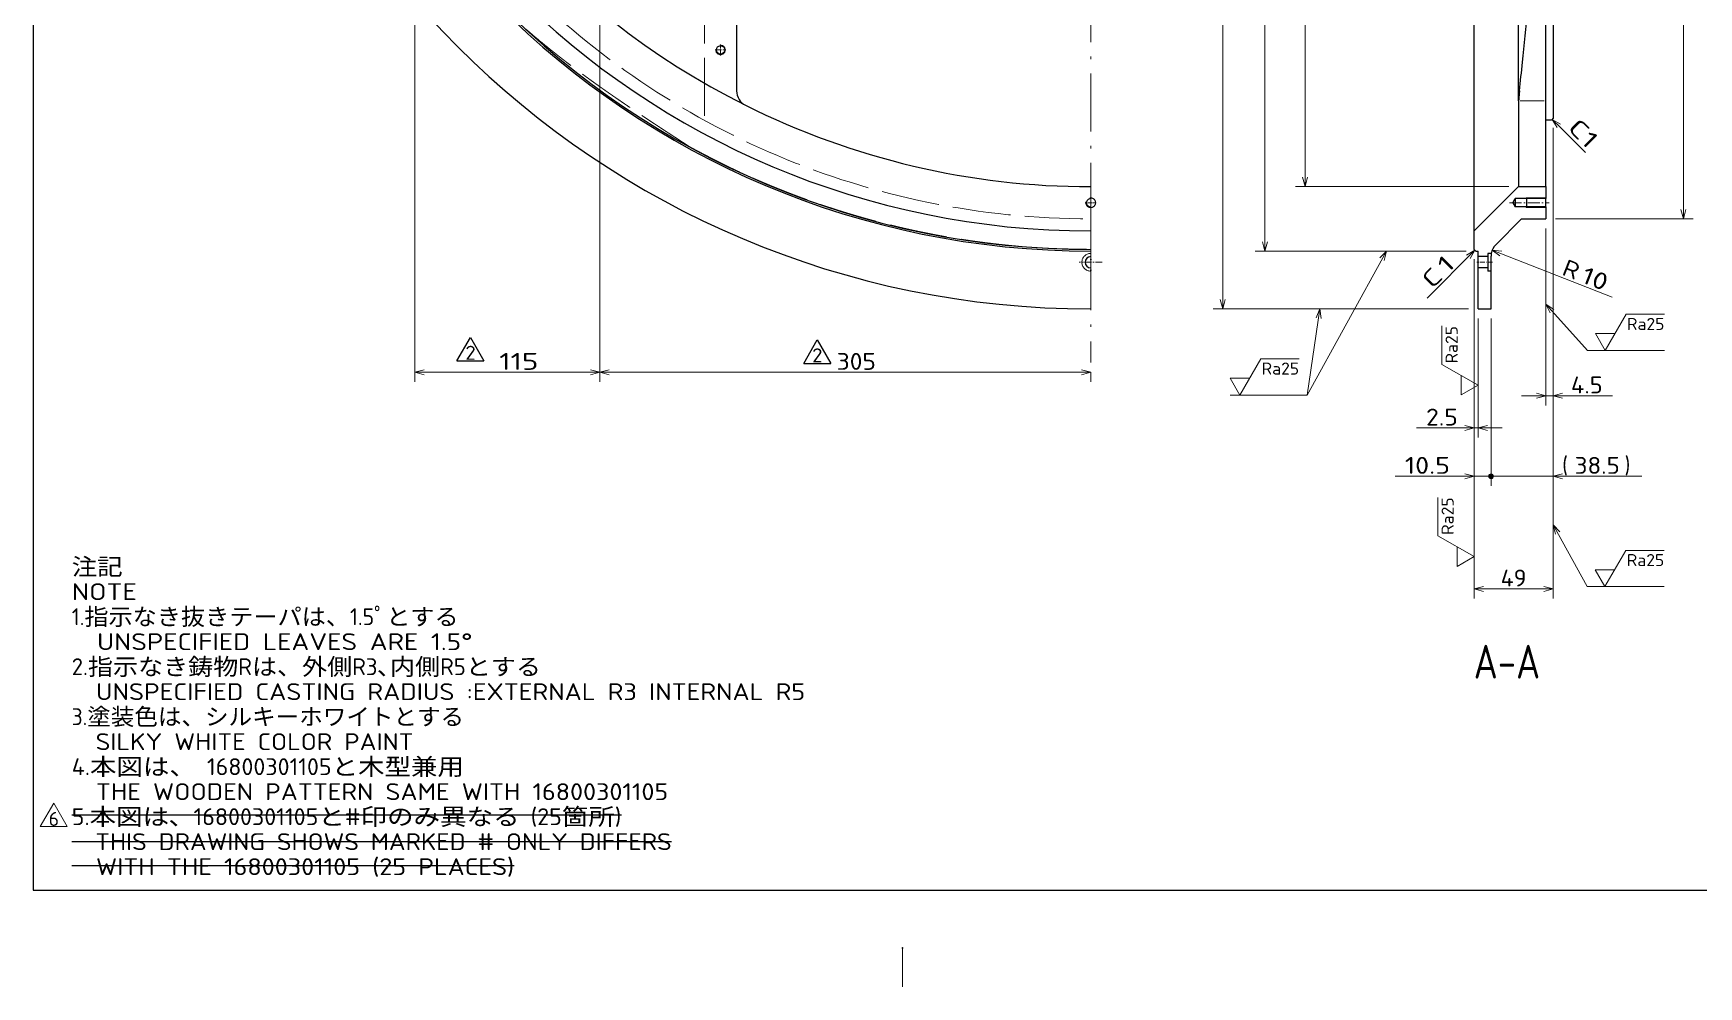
# Model space of a CAD drawing. Extents: x 0 to 894, y -8 to 586.
# Drawn here: x 30 to 374.9, y 0 to 197.5 of the extents above; entities that cross this region are included whole.
import ezdxf
from ezdxf.enums import TextEntityAlignment as Align

# ---------------------------------------------------------------- set-up
doc = ezdxf.new("R2010")
doc.units = 0
for name, pattern in [('DASHDOT', [18.5, 12, -3, 0.5, -3]), ('DASHED', [15, 12, -3]), ('DASHSPACE', [30, 12, -18])]:
    doc.linetypes.add(name, pattern=pattern)
doc.layers.get('0').update_dxf_attribs({"lineweight": 13})
doc.styles.get("Standard").update_dxf_attribs({"font": 'isocp.shx'})
doc.dimstyles.get("Standard").update_dxf_attribs({"dimtxt": 2.5, "dimasz": 2.5, "dimexe": 1.25, "dimexo": 0.625, "dimtad": 1, "dimcen": 2.5, "dimadec": 0, "dimazin": 0, "dimtfac": 1, "dimtmove": 0, "dimatfit": 0, "dimfxl": 1, "dimarcsym": 0})

# ---------------------------------------------------------------- blocks, each defined once
blk = doc.blocks.new('*D55')
at = {"color": 7, "lineweight": 13}
for p, q in [((335.549405, 485.767563), (291.355232, 485.767563)), ((293.355232, 165.767563), (293.355232, 485.767563)), ((335.549405, 165.767563), (291.355232, 165.767563))]:
    blk.add_line(p, q, dxfattribs=at)
for points in [[(293.872869, 483.835709), (293.355232, 485.767563), (292.837593, 483.835709)], [(292.837593, 167.699417), (293.355232, 165.767563), (293.872869, 167.699417)]]:
    blk.add_lwpolyline(points, dxfattribs=at)
at = {"color": 7, "lineweight": 13, "width": 0.854609}
blk.add_text('960', height=3.5, rotation=90, dxfattribs=at).set_placement((292.855232, 323.491503), (292.855232, 331.610289), align=Align.FIT)
at = {"color": 7, "lineweight": 13}
blk.add_text('%%c', height=3.5, rotation=90.000003, dxfattribs=at).set_placement((292.855232, 319.924836))
blk = doc.blocks.new('*D56')
at = {"color": 7, "lineweight": 13}
for p, q in [((326.716072, 499.100896), (283.049405, 499.100896)), ((285.049405, 152.43423), (285.049405, 499.100896)), ((326.716072, 152.43423), (283.049405, 152.43423))]:
    blk.add_line(p, q, dxfattribs=at)
for points in [[(285.567044, 497.169052), (285.049405, 499.100896), (284.531766, 497.169052)], [(284.531766, 154.366074), (285.049405, 152.43423), (285.567044, 154.366074)]]:
    blk.add_lwpolyline(points, dxfattribs=at)
for s, height, width, p, p2 in [('-0.1', 1.75, 0.836938, (280.699404, 331.706135), (280.699404, 336.379038)), ('-0.5', 1.75, 0.768149, (284.549405, 331.706135), (284.549405, 336.379038)), ('1040', 3.5, 0.848056, (283.499407, 318.722754), (283.499407, 329.606134))]:
    blk.add_text(s, height=height, rotation=90, dxfattribs=dict(at, width=width)).set_placement(p, p2, align=Align.FIT)
blk.add_text('%%c', height=3.5, rotation=90.000003, dxfattribs=at).set_placement((283.499407, 315.156087))
blk = doc.blocks.new('*D57')
at = {"color": 7, "lineweight": 13}
for p, q in [((327.216072, 511.100896), (274.306002, 511.100896)), ((276.306002, 140.43423), (276.306002, 511.100896)), ((327.216072, 140.43423), (274.306002, 140.43423))]:
    blk.add_line(p, q, dxfattribs=at)
for points in [[(276.823641, 509.169052), (276.306002, 511.100896), (275.788363, 509.169052)], [(275.788363, 142.366074), (276.306002, 140.43423), (276.823641, 142.366074)]]:
    blk.add_lwpolyline(points, dxfattribs=at)
at = {"color": 7, "lineweight": 13, "width": 0.848056}
blk.add_text('1112', height=3.5, rotation=90, dxfattribs=at).set_placement((275.806002, 321.844618), (275.806002, 332.727999), align=Align.FIT)
at = {"color": 7, "lineweight": 13}
blk.add_text('%%c', height=3.5, rotation=90.000003, dxfattribs=at).set_placement((275.806002, 318.277952))
blk = doc.blocks.new('*D59')
at = {"color": 7, "lineweight": 13}
blk.add_line((332.11146, 152.600306), (356.955508, 142.889796), dxfattribs=at)
blk.add_lwpolyline([(334.099196, 152.379155), (332.11146, 152.600306), (333.722315, 151.414922)], dxfattribs=at)
for s, rotation, width, p, p2 in [('R', 338.65165, 1.078997, (346.341689, 147.575139), (349.356571, 146.396754)), ('10', 338.651517, 0.868247, (350.287954, 146.0327), (355.27476, 144.083562))]:
    blk.add_text(s, height=3.5, rotation=rotation, dxfattribs=dict(at, width=width)).set_placement(p, p2, align=Align.FIT)
blk = doc.blocks.new('*D61')
at = {"color": 7, "lineweight": 13}
for p, q in [((344.716072, 177.936234), (344.716072, 120.43423)), ((343.216072, 157.100896), (343.216072, 120.43423)), ((338.216072, 122.43423), (357.006678, 122.43423))]:
    blk.add_line(p, q, dxfattribs=at)
for points in [[(341.28422, 121.91659), (343.216072, 122.43423), (341.28422, 122.951869)], [(346.647924, 122.951869), (344.716072, 122.43423), (346.647924, 121.91659)]]:
    blk.add_lwpolyline(points, dxfattribs=at)
at = {"color": 7, "lineweight": 13, "width": 0.840155}
blk.add_text('4.5', height=3.5, dxfattribs=at).set_placement((348.425466, 122.93423), (355.006678, 122.93423), align=Align.FIT)
blk = doc.blocks.new('*D63')
at = {"color": 7, "lineweight": 13}
for p, q in [((328.382739, 150.767563), (328.382739, 113.767563)), ((329.216072, 138.43423), (329.216072, 113.767563)), ((316.425466, 115.767563), (334.216072, 115.767563))]:
    blk.add_line(p, q, dxfattribs=at)
for points in [[(326.450887, 115.249924), (328.382739, 115.767563), (326.450887, 116.285202)], [(331.147924, 116.285202), (329.216072, 115.767563), (331.147924, 115.249924)]]:
    blk.add_lwpolyline(points, dxfattribs=at)
at = {"color": 7, "lineweight": 13, "width": 0.840155}
blk.add_text('2.5', height=3.5, dxfattribs=at).set_placement((318.425465, 116.267563), (325.006679, 116.267563), align=Align.FIT)
blk = doc.blocks.new('*D64')
at = {"color": 7, "lineweight": 13}
for p, q in [((344.716072, 177.936234), (344.716072, 80.43423)), ((328.382739, 150.767563), (328.382739, 80.43423)), ((328.382739, 82.43423), (344.716072, 82.43423))]:
    blk.add_line(p, q, dxfattribs=at)
for points in [[(330.31459, 82.951869), (328.382739, 82.43423), (330.31459, 81.91659)], [(342.78422, 81.91659), (344.716072, 82.43423), (342.78422, 82.951869)]]:
    blk.add_lwpolyline(points, dxfattribs=at)
at = {"color": 7, "lineweight": 13, "width": 0.892365}
blk.add_text('49', height=3.5, dxfattribs=at).set_placement((333.87231, 82.93423), (339.226501, 82.93423), align=Align.FIT)
blk = doc.blocks.new('*D72')
at = {"color": 7, "lineweight": 13}
for p, q in [((345.216072, 492.43423), (373.716072, 492.43423)), ((371.716072, 159.100896), (371.716072, 492.43423)), ((345.216072, 159.100896), (373.716072, 159.100896))]:
    blk.add_line(p, q, dxfattribs=at)
for points in [[(372.233711, 490.502375), (371.716072, 492.43423), (371.198433, 490.502375)], [(371.198433, 161.03275), (371.716072, 159.100896), (372.233711, 161.03275)]]:
    blk.add_lwpolyline(points, dxfattribs=at)
for s, width, p, p2 in [('(加工基準)(MACHINING REFERENCE)', 1.072147, (371.216072, 285.542587), (371.216072, 373.101252)), ('1000', 0.848056, (371.216072, 273.659205), (371.216072, 284.542587))]:
    blk.add_text(s, height=3.5, rotation=90, dxfattribs=dict(at, width=width)).set_placement(p, p2, align=Align.FIT)
blk = doc.blocks.new('*D75')
at = {"color": 7, "lineweight": 13}
for p, q in [((328.382739, 150.767563), (328.382739, 103.767563)), ((331.882739, 138.43423), (331.882739, 103.767563)), ((312.03693, 105.767563), (331.382739, 105.767563))]:
    blk.add_line(p, q, dxfattribs=at)
blk.add_lwpolyline([(326.450887, 105.249924), (328.382739, 105.767563), (326.450887, 106.285202)], dxfattribs=at)
at = {"color": 7, "lineweight": 13, "const_width": 0.5}
for points in [[(332.132739, 105.767563, 1), (331.632739, 105.767563)], [(331.632739, 105.767563, 1), (332.132739, 105.767563)]]:
    blk.add_lwpolyline(points, format="xyb", dxfattribs=at)
at = {"color": 7, "lineweight": 13}
blk.add_circle((331.882739, 105.767563), 0.5, dxfattribs=at)
at = {"color": 7, "lineweight": 13, "width": 0.836938}
blk.add_text('10.5', height=3.5, dxfattribs=at).set_placement((314.03693, 106.267563), (323.382739, 106.267563), align=Align.FIT)
blk = doc.blocks.new('*D76')
at = {"color": 7, "lineweight": 13}
for p, q in [((344.716072, 177.936234), (344.716072, 103.767563)), ((331.882739, 138.43423), (331.882739, 103.767563)), ((332.382739, 105.767563), (363.123555, 105.767563))]:
    blk.add_line(p, q, dxfattribs=at)
at = {"color": 7, "lineweight": 13, "const_width": 0.5}
for points in [[(332.132739, 105.767563, 1), (331.632739, 105.767563)], [(331.632739, 105.767563, 1), (332.132739, 105.767563)]]:
    blk.add_lwpolyline(points, format="xyb", dxfattribs=at)
at = {"color": 7, "lineweight": 13}
blk.add_lwpolyline([(346.647924, 106.285202), (344.716072, 105.767563), (346.647924, 105.249924)], dxfattribs=at)
blk.add_circle((331.882739, 105.767563), 0.5, dxfattribs=at)
for s, p in [('(', (346.621679, 106.267563)), (')', (359.545522, 106.267563))]:
    blk.add_text(s, height=3.5, dxfattribs=at).set_placement(p)
at = {"color": 7, "lineweight": 13, "width": 0.836938}
blk.add_text('38.5', height=3.5, dxfattribs=at).set_placement((349.199712, 106.267563), (358.545522, 106.267563), align=Align.FIT)
blk = doc.blocks.new('*D82')
at = {"color": 250, "lineweight": 13}
for p, q in [((147.3145, 285.43423), (147.3145, 125.310959)), ((147.3145, 127.310959), (248.981167, 127.310959)), ((248.981167, 127.33228), (248.981167, 125.310959))]:
    blk.add_line(p, q, dxfattribs=at)
for points in [[(149.246354, 127.828598), (147.3145, 127.310959), (149.246354, 126.79332)], [(247.049315, 126.79332), (248.981167, 127.310959), (247.049315, 127.828598)]]:
    blk.add_lwpolyline(points, dxfattribs=at)
at = {"color": 250, "lineweight": 13, "width": 0.854609}
blk.add_text('305', height=3.5, dxfattribs=at).set_placement((196.374666, 127.810959), (204.49345, 127.810959), align=Align.FIT)
blk = doc.blocks.new('*D83')
at = {"color": 250, "lineweight": 13}
for p, q in [((147.3145, 285.43423), (147.3145, 125.310959)), ((108.981167, 273.767563), (108.981167, 125.310959)), ((108.981167, 127.310959), (147.3145, 127.310959))]:
    blk.add_line(p, q, dxfattribs=at)
for points in [[(110.913021, 127.828598), (108.981167, 127.310959), (110.913021, 126.79332)], [(145.382646, 126.79332), (147.3145, 127.310959), (145.382646, 127.828598)]]:
    blk.add_lwpolyline(points, dxfattribs=at)
at = {"color": 250, "lineweight": 13, "width": 0.85461}
blk.add_text('115', height=3.5, dxfattribs=at).set_placement((126.486782, 127.810959), (134.605577, 127.810959), align=Align.FIT)

msp = doc.modelspace()

# ---------------------------------------------------------------- linework, layer by layer
at = {"color": 7, "lineweight": 25}
for p, q in [((30, 574), (30, 20)), ((328.3827, 177.3098), (328.3827, 494.9342)), ((337.5494, 185.3544), (337.5494, 241.2965)), ((344.7161, 207.4342), (344.7161, 179.9362)), ((175.6478, 202.4342), (175.6478, 191.5318)), ((343.2161, 185.6089), (343.2161, 202.4342)), ((175.6478, 191.5318), (175.6478, 185.6089)), ((337.5494, 183.5627), (337.5494, 185.3544)), ((337.5494, 183.5627), (337.5494, 182.6268)), ((343.2161, 182.6268), (343.2161, 185.6089)), ((337.5494, 182.6268), (337.5494, 165.7676)), ((343.2161, 165.7676), (343.2161, 182.6268)), ((344.3827, 179.5561), (343.2161, 179.5561)), ((344.7161, 179.9362), (344.3827, 179.5561)), ((328.3827, 156.6009), (328.3827, 177.3098)), ((337.5494, 165.7676), (328.3827, 156.6009)), ((337.5494, 165.7676), (343.2161, 165.7676)), ((343.2161, 165.7676), (343.2161, 163.3009)), ((336.3824, 162.4342), (336.8827, 163.3009)), ((336.3824, 162.4342), (336.8827, 161.5676)), ((336.8827, 163.3009), (336.8827, 162.0187)), ((343.2161, 163.3009), (336.8827, 163.3009)), ((339.2161, 163.4342), (339.2161, 163.3009)), ((339.2161, 163.3009), (339.2161, 162.0187)), ((343.2161, 162.0187), (343.2161, 163.3009)), ((338.2161, 159.1009), (332.859, 153.7439)), ((336.8827, 162.0187), (336.8827, 161.5676)), ((343.2161, 161.5676), (336.8827, 161.5676)), ((338.2161, 159.1009), (343.2161, 159.1009)), ((339.2161, 162.0187), (339.2161, 161.5676)), ((339.2161, 161.5676), (339.2161, 161.4342)), ((343.2161, 161.5676), (343.2161, 162.0187)), ((343.2161, 161.5676), (343.2161, 159.1009)), ((328.3827, 152.7676), (328.3827, 156.6009)), ((328.3827, 152.7676), (328.7161, 152.4342)), ((328.7161, 152.4342), (329.2161, 152.4342)), ((329.2161, 151.2676), (329.2161, 152.4342)), ((331.928, 151.9342), (331.2161, 151.9342)), ((331.2161, 151.9342), (331.2161, 151.2676)), ((329.2161, 151.1247), (329.2161, 151.2676)), ((331.2161, 151.2676), (329.2161, 151.2676)), ((329.2161, 148.9342), (329.2161, 151.1247)), ((329.2161, 140.4342), (329.2161, 148.9342)), ((331.2161, 148.9342), (329.2161, 148.9342)), ((331.2161, 151.2676), (331.2161, 151.1247)), ((331.2161, 151.1247), (331.2161, 148.9342)), ((331.2161, 148.9342), (331.2161, 148.2676)), ((331.8827, 148.2676), (331.8827, 151.3917)), ((331.8827, 148.2676), (331.2161, 148.2676)), ((331.8827, 140.4342), (331.8827, 148.2676)), ((329.2161, 140.4342), (331.8827, 140.4342)), ((117.7129, 129.6914), (120.5129, 134.5412)), ((120.5129, 134.5412), (123.3129, 129.6914)), ((189.5327, 129.1514), (192.3327, 134.0012)), ((192.3327, 134.0012), (195.1327, 129.1514)), ((117.7129, 129.6914), (123.3129, 129.6914)), ((189.5327, 129.1514), (195.1327, 129.1514)), ((37.9618, 35.5829), (151.7785, 35.5829)), ((37.9618, 30.08), (162.1946, 30.08)), ((37.9618, 25.1234), (129.5778, 25.1234)), ((30, 20), (821, 20))]:
    msp.add_line(p, q, dxfattribs=at)
at = {"color": 7, "linetype": 'DASHDOT', "lineweight": 13}
msp.add_line((248.9812, 522.2028), (248.9812, 129.3323), dxfattribs=at)
at = {"color": 7, "linetype": 'DASHED', "lineweight": 13}
msp.add_line((168.9812, 207.4342), (168.9812, 179.5561), dxfattribs=at)
at = {"color": 7, "linetype": 'DASHDOT', "lineweight": 13, "ltscale": 0.056333}
for p, q in [((173.4412, 194.1009), (171.1878, 194.1009)), ((172.3145, 195.2276), (172.3145, 192.9742)), ((250.1078, 162.4342), (247.8545, 162.4342)), ((248.9812, 163.5609), (248.9812, 161.3076))]:
    msp.add_line(p, q, dxfattribs=at)
at = {"color": 7, "lineweight": 13}
for p, q in [((342.8827, 183.5478), (337.9202, 183.5478)), ((248.9812, 165.7676), (248.9812, 156.6009)), ((338.9851, 163.3009), (339.2161, 163.4342)), ((343.2161, 163.4342), (339.2161, 163.4342)), ((338.9851, 161.5676), (339.2161, 161.4342)), ((343.2161, 161.4342), (339.2161, 161.4342)), ((248.9812, 152.7676), (248.9812, 156.6009)), ((248.9812, 152.7676), (248.9812, 152.4342)), ((248.9812, 151.2676), (248.9812, 152.4342)), ((328.5494, 152.6009), (318.6295, 142.681)), ((248.9812, 140.4342), (248.9812, 148.9342)), ((355.5154, 131.8197), (359.8456, 139.3197)), ((359.8456, 139.3197), (367.79, 139.3197)), ((321.7161, 128.9527), (321.7161, 136.8972)), ((355.5154, 131.8197), (353.4947, 135.3197)), ((353.4947, 135.3197), (357.5362, 135.3197)), ((279.8577, 122.5729), (284.1878, 130.0729)), ((284.1878, 130.0729), (292.1323, 130.0729)), ((329.2161, 124.6226), (321.7161, 128.9527)), ((279.8577, 122.5729), (277.837, 126.0729)), ((277.837, 126.0729), (281.8784, 126.0729)), ((325.7161, 122.6019), (325.7161, 126.6434)), ((329.2161, 124.6226), (325.7161, 122.6019)), ((320.8827, 93.4471), (320.8827, 101.3916)), ((328.3827, 89.117), (320.8827, 93.4471)), ((324.8827, 87.0963), (324.8827, 91.1378)), ((355.4738, 82.8908), (359.8039, 90.3908)), ((359.8039, 90.3908), (367.7483, 90.3908)), ((328.3827, 89.117), (324.8827, 87.0963)), ((355.4738, 82.8908), (353.4531, 86.3908)), ((353.4531, 86.3908), (357.4945, 86.3908)), ((210, 0), (210, 8))]:
    msp.add_line(p, q, dxfattribs=at)
at = {"color": 7, "linetype": 'DASHDOT', "lineweight": 13, "ltscale": 0.205011}
msp.add_line((335.699, 162.4342), (343.8994, 162.4342), dxfattribs=at)
at = {"color": 7, "linetype": 'DASHDOT', "lineweight": 13, "ltscale": 0.119167}
for p, q in [((248.9812, 152.4842), (248.9812, 147.7176)), ((251.3645, 150.1009), (246.5978, 150.1009))]:
    msp.add_line(p, q, dxfattribs=at)
at = {"color": 7, "linetype": 'DASHDOT', "lineweight": 13, "ltscale": 0.080469}
msp.add_line((332.1664, 150.1009), (328.9477, 150.1009), dxfattribs=at)
at = {"color": 5, "lineweight": 13}
for p, q in [((31.429, 33.2008), (34.229, 38.0505)), ((34.229, 38.0505), (37.029, 33.2008)), ((31.429, 33.2008), (37.029, 33.2008))]:
    msp.add_line(p, q, dxfattribs=at)
at = {"color": 7, "lineweight": 25}
for points in [[(338.3941, 191.5318, 0.000535), (339.5308, 202.4342)], [(337.7673, 185.6089, 0.000251), (338.3941, 191.5318)]]:
    msp.add_lwpolyline(points, format="xyb", dxfattribs=at)
at = {"color": 7, "lineweight": 13}
for points in [[(344.5206, 179.7134), (346.3362, 177.9389), (351.4302, 172.845)], [(346.264, 178.7333), (344.5206, 179.7134), (345.5404, 177.9929)], [(310.2417, 152.4342), (293.7989, 122.5729), (277.837, 122.5729)], [(309.7633, 150.4923), (310.2417, 152.4342), (308.8564, 150.9917)], [(327.5494, 150.8688), (328.5494, 152.6009), (326.8174, 151.6009)], [(343.2161, 141.4119), (351.828, 131.8197), (367.79, 131.8197)], [(344.8918, 140.3203), (343.2161, 141.4119), (344.1215, 139.6286)], [(296.4423, 140.4342), (293.7989, 122.5729), (277.837, 122.5729)], [(296.6715, 138.4474), (296.4423, 140.4342), (295.6474, 138.599)], [(344.7161, 95.6711), (351.7864, 82.8908), (367.7483, 82.8908)], [(346.1042, 94.2313), (344.7161, 95.6711), (345.1983, 93.7301)]]:
    msp.add_lwpolyline(points, dxfattribs=at)
at = {"color": 7, "lineweight": 25}
msp.add_circle((172.3145, 194.1009), 0.8667, dxfattribs=at)
at = {"color": 7, "lineweight": 13}
msp.add_circle((210, 8), 0.1, dxfattribs=at)
at = {"color": 7, "lineweight": 25}
for centre, radius, start, end in [((248.9812, 325.7676), 185.3333, 90, 270), ((248.9812, 325.7676), 173.3333, 90, 270), ((248.9812, 325.7676), 173, 90, 270), ((248.9812, 325.7676), 169.1667, 90, 270), ((248.9812, 325.7676), 160, 197.329856, 243.460895), ((178.9812, 185.6089), 3.3333, 180, 243.460895), ((248.9812, 325.7676), 160, 243.460895, 270), ((335.1426, 151.3934), 3.2597, 170.449799, 174.429977), ((335.2161, 151.3868), 3.3334, 135.000097, 170.548323), ((248.9812, 150.1009), 1.1667, 90, 270), ((335.159, 151.3919), 3.2763, 174.431338, 180.002865)]:
    msp.add_arc(centre, radius, start, end, dxfattribs=at)
at = {"color": 7, "linetype": 'DASHED', "lineweight": 13}
for centre, radius in [((248.9812, 325.7676), 166.6667), ((248.9812, 162.4342), 0.8667), ((248.9812, 150.1009), 1.8333)]:
    msp.add_arc(centre, radius, 90, 270, dxfattribs=at)
at = {"color": 7, "lineweight": 13}
msp.add_arc((172.3145, 194.1009), 1, 169.999993, 100.000014, dxfattribs=at)
at = {"color": 7, "linetype": 'DASHSPACE', "lineweight": 13}
msp.add_arc((248.9812, 162.4342), 1, 169.999993, 100.000014, dxfattribs=at)
at = {"color": 7, "linetype": 'DASHED', "lineweight": 13}
for points, knots in [([(166.0405, 173.9458), (163.195, 175.7961), (160.3512, 177.6453), (157.5395, 179.489), (154.0915, 181.7866), (150.6649, 184.1396), (150.0223, 184.5836), (148.8247, 185.4163), (147.6311, 186.2572), (147.0793, 186.6483), (143.4657, 189.2267), (139.9095, 191.8816), (136.9486, 194.2002), (133.7016, 196.8931), (130.5561, 199.7034), (130.2162, 200.0096), (129.136, 200.9908), (128.0597, 201.995), (127.3205, 202.6977), (125.7527, 204.2163), (124.2146, 205.7654), (123.4085, 206.5943), (122.4185, 207.6325), (121.4465, 208.6771), (121.2466, 208.893), (117.2107, 213.2739), (113.3938, 217.861), (109.9602, 222.3849), (106.5769, 227.2537), (103.4008, 232.2538), (103.2667, 232.4657), (102.9995, 232.8897), (102.7341, 233.3139), (102.602, 233.526), (101.88, 234.6893), (101.1747, 235.85), (100.6106, 236.7943), (99.632, 238.4603), (98.6687, 240.1509), (98.2559, 240.8849), (97.6855, 241.9134), (97.1221, 242.9489), (96.9654, 243.2385), (93.8442, 249.0372), (90.9874, 254.9739), (88.5227, 260.7277), (86.1443, 267.0465), (84.0814, 273.4685), (83.9322, 273.9387), (83.0528, 276.7462), (82.237, 279.5622), (81.6023, 281.9109), (80.832, 284.9761), (80.1296, 288.0736), (79.9722, 288.7853), (78.6706, 294.8234), (77.6407, 300.9195), (76.9448, 306.3264), (76.4177, 312.2502), (76.1454, 318.1866), (76.1245, 318.6804), (76.0594, 320.3632), (76.0146, 322.0539), (75.9932, 323.252), (75.9668, 326.1378), (76.0009, 329.0402), (76.0417, 330.7315), (76.1283, 333.1165), (76.2545, 335.4802), (76.295, 336.174), (76.3611, 337.2162), (76.4349, 338.2559), (76.4606, 338.605), (76.7585, 342.5225), (77.1672, 346.4311), (77.631, 349.9811), (78.2632, 354.008), (79.0133, 358.0131), (79.1064, 358.5006), (79.524, 360.6454), (79.9755, 362.7835), (80.3361, 364.3888), (81.0129, 367.2509), (81.7212, 369.9896), (82.0559, 371.2366), (82.8013, 373.9145), (83.6329, 376.6812), (84.1064, 378.197), (84.705, 380.0332), (85.3309, 381.8657), (85.4295, 382.1525), (85.6273, 382.7233), (85.8275, 383.2933), (85.9283, 383.5782), (88.361, 390.4075), (91.1504, 397.109), (94.1471, 403.4046), (100.3968, 414.988), (107.7148, 425.9247), (111.3924, 430.9227), (115.4439, 435.9412), (119.7216, 440.7582), (119.8859, 440.9425), (120.7899, 441.9531), (121.6987, 442.9489), (122.4401, 443.7482), (123.9532, 445.3539), (125.4839, 446.9264), (126.27, 447.721), (127.2868, 448.7318), (128.3246, 449.7418), (128.5457, 449.9559), (128.9908, 450.3852), (129.4392, 450.8137), (129.6588, 451.0227), (133.9995, 455.1337), (138.5189, 459.0548), (142.9518, 462.596), (147.7261, 466.1077), (152.6382, 469.4197), (152.8485, 469.561), (153.2699, 469.8429), (153.6931, 470.124), (153.9052, 470.2643), (155.0508, 471.0194), (156.2129, 471.7698), (157.1717, 472.3783), (158.851, 473.4259), (160.5331, 474.444), (161.2495, 474.872), (162.2454, 475.4596), (163.2432, 476.0377), (163.5252, 476.2002), (170.2643, 480.0648), (177.2125, 483.5705), (184.048, 486.5605), (191.254, 489.2095), (198.5979, 491.358), (198.8138, 491.4207), (199.2479, 491.5458), (199.6825, 491.6691), (199.8903, 491.7277), (200.847, 491.9951), (201.8117, 492.2555), (202.5598, 492.4518), (203.4597, 492.6811), (204.3591, 492.9021), (204.5168, 492.9406), (204.8322, 493.0171), (205.1478, 493.0927), (205.3057, 493.1302), (208.1706, 493.8075), (211.052, 494.4096), (213.7864, 494.9181), (220.0459, 495.957), (226.3439, 496.7564), (229.8957, 497.1459), (234.619, 497.6028), (239.3488, 498.0066), (240.5214, 498.1039), (242.9162, 498.2982), (245.3123, 498.4856), (246.535, 498.5799), (247.758, 498.6737), (248.9812, 498.7676)], [0, 0, 0, 0, 0, 0, 88.26670514, 88.26670514, 88.26670514, 108.67344358, 108.67344358, 108.67344358, 126.34555967, 126.34555967, 126.34555967, 224.40165895, 224.40165895, 224.40165895, 236.33721638, 236.33721638, 236.33721638, 262.38445767, 262.38445767, 262.38445767, 291.92252697, 291.92252697, 291.92252697, 299.52561885, 299.52561885, 299.52561885, 446.98759393, 446.98759393, 446.98759393, 453.50482387, 453.50482387, 453.50482387, 460.0220538, 460.0220538, 460.0220538, 489.26398458, 489.26398458, 489.26398458, 511.35459691, 511.35459691, 511.35459691, 519.92113583, 519.92113583, 519.92113583, 682.66940736, 682.66940736, 682.66940736, 695.5429481, 695.5429481, 695.5429481, 759.30756139, 759.30756139, 759.30756139, 778.36180811, 778.36180811, 778.36180811, 920.07134914, 920.07134914, 920.07134914, 932.99345885, 932.99345885, 932.99345885, 963.85614188, 963.85614188, 963.85614188, 1007.03055765, 1007.03055765, 1007.03055765, 1025.03998264, 1025.03998264, 1025.03998264, 1034.14974404, 1034.14974404, 1034.14974404, 1127.28455435, 1127.28455435, 1127.28455435, 1140.20129616, 1140.20129616, 1140.20129616, 1184.1558174, 1184.1558174, 1184.1558174, 1221.48901111, 1221.48901111, 1221.48901111, 1264.01361224, 1264.01361224, 1264.01361224, 1271.87143594, 1271.87143594, 1271.87143594, 1279.73686806, 1279.73686806, 1279.73686806, 1460.55024032, 1460.55024032, 1460.55024032, 1621.80273992, 1621.80273992, 1621.80273992, 1628.23183418, 1628.23183418, 1628.23183418, 1657.13835005, 1657.13835005, 1657.13835005, 1687.08825153, 1687.08825153, 1687.08825153, 1695.15267698, 1695.15267698, 1695.15267698, 1703.25965214, 1703.25965214, 1703.25965214, 1850.81560529, 1850.81560529, 1850.81560529, 1857.40647038, 1857.40647038, 1857.40647038, 1863.99733547, 1863.99733547, 1863.99733547, 1892.91023068, 1892.91023068, 1892.91023068, 1914.41763171, 1914.41763171, 1914.41763171, 1922.8979489, 1922.8979489, 1922.8979489, 2116.3832631, 2116.3832631, 2116.3832631, 2122.23944587, 2122.23944587, 2122.23944587, 2128.15354536, 2128.15354536, 2128.15354536, 2148.07196158, 2148.07196158, 2148.07196158, 2152.30326452, 2152.30326452, 2152.30326452, 2156.53456746, 2156.53456746, 2156.53456746, 2229.06451987, 2229.06451987, 2229.06451987, 2322.03323849, 2322.03323849, 2322.03323849, 2352.66563949, 2352.66563949, 2352.66563949, 2384.56824518, 2384.56824518, 2384.56824518, 2384.56824518, 2384.56824518, 2384.56824518]), ([(248.9812, 152.7676), (247.5623, 152.788), (246.1434, 152.8085), (244.7246, 152.8341), (243.1843, 152.8727), (241.6446, 152.9292), (241.5228, 152.9338), (241.2792, 152.9432), (241.0357, 152.9531), (240.9136, 152.9582), (240.2623, 152.986), (239.5978, 153.0182), (239.0327, 153.0484), (237.9842, 153.1098), (236.9445, 153.18), (236.4623, 153.2145), (235.9107, 153.256), (235.3665, 153.2994), (235.2823, 153.3061), (235.1141, 153.3197), (234.9459, 153.3335), (234.8616, 153.3405), (234.5725, 153.3647), (234.2796, 153.3898), (234.0694, 153.4081), (233.6019, 153.4497), (233.1265, 153.4935), (232.8661, 153.518), (232.3473, 153.5679), (231.8376, 153.6187), (231.5863, 153.6442), (231.2765, 153.6761), (230.9699, 153.7083), (230.9076, 153.7149), (230.0048, 153.8107), (229.1025, 153.9119), (228.263, 154.0111), (227.331, 154.1268), (226.3998, 154.2488), (226.3067, 154.261), (225.4682, 154.3719), (224.6411, 154.4865), (223.9428, 154.5872), (222.7949, 154.7583), (221.6605, 154.9372), (221.2021, 155.0111), (220.429, 155.1383), (219.6312, 155.2745), (219.3137, 155.3295), (218.6787, 155.441), (218.0356, 155.557), (217.7429, 155.6105), (216.9023, 155.7661), (216.0807, 155.9235), (215.582, 156.021), (214.582, 156.2201), (213.6058, 156.4219), (213.1119, 156.5258), (212.3885, 156.6808), (211.646, 156.8441), (211.4191, 156.8944), (210.8922, 157.0121), (210.3561, 157.1342), (210.069, 157.2002), (208.8077, 157.4931), (207.5515, 157.7973), (206.6219, 158.0297), (204.7499, 158.5109), (203.017, 158.9816), (202.1538, 159.2222), (200.3824, 159.7275), (198.5713, 160.2706), (197.6131, 160.5647), (196.1415, 161.029), (194.6027, 161.5346), (194.1172, 161.696), (193.4453, 161.9223), (192.7732, 162.1526), (192.6064, 162.21), (191.8785, 162.4616), (191.1715, 162.7104), (190.6667, 162.8905), (189.7611, 163.2174), (188.902, 163.5342), (188.5055, 163.6817), (187.7338, 163.9715), (186.9195, 164.283), (186.5182, 164.4379), (185.8802, 164.6865), (185.2241, 164.9459), (185.0042, 165.0332), (184.1426, 165.3773), (183.2961, 165.7218), (182.7101, 165.9635), (181.7299, 166.3723), (180.8014, 166.7671), (180.4057, 166.9367), (179.5437, 167.3092), (178.6271, 167.713), (178.1214, 167.9382), (177.491, 168.2225), (176.8569, 168.5128), (176.7221, 168.5747), (176.271, 168.7823), (175.8161, 168.994), (175.4636, 169.1594), (174.7672, 169.4892), (174.0756, 169.8224), (173.7344, 169.9883), (173.3149, 170.194), (172.8977, 170.4006), (172.8123, 170.443), (171.3957, 171.1473), (169.988, 171.8693), (168.6704, 172.558), (167.3555, 173.2519), (166.0405, 173.9458)], [0, 0, 0, 0, 0, 0, 36.96381258, 36.96381258, 36.96381258, 40.13860238, 40.13860238, 40.13860238, 43.31339218, 43.31339218, 43.31339218, 57.03353315, 57.03353315, 57.03353315, 69.0232338, 69.0232338, 69.0232338, 71.22119934, 71.22119934, 71.22119934, 73.41916488, 73.41916488, 73.41916488, 78.73857331, 78.73857331, 78.73857331, 85.12507275, 85.12507275, 85.12507275, 91.51097042, 91.51097042, 91.51097042, 93.14240288, 93.14240288, 93.14240288, 115.16112634, 115.16112634, 115.16112634, 117.60749768, 117.60749768, 117.60749768, 137.22421859, 137.22421859, 137.22421859, 150.5061381, 150.5061381, 150.5061381, 159.10391293, 159.10391293, 159.10391293, 167.51417192, 167.51417192, 167.51417192, 181.42392594, 181.42392594, 181.42392594, 195.9197779, 195.9197779, 195.9197779, 202.21823669, 202.21823669, 202.21823669, 210.42243801, 210.42243801, 210.42243801, 235.93690333, 235.93690333, 235.93690333, 263.98073132, 263.98073132, 263.98073132, 293.65565389, 293.65565389, 293.65565389, 307.11510232, 307.11510232, 307.11510232, 312.15824287, 312.15824287, 312.15824287, 327.26294149, 327.26294149, 327.26294149, 340.43099875, 340.43099875, 340.43099875, 352.44817636, 352.44817636, 352.44817636, 358.93174974, 358.93174974, 358.93174974, 376.56702206, 376.56702206, 376.56702206, 390.02533787, 390.02533787, 390.02533787, 405.06271903, 405.06271903, 405.06271903, 408.18579423, 408.18579423, 408.18579423, 417.98234659, 417.98234659, 417.98234659, 427.63304315, 427.63304315, 427.63304315, 430.11639206, 430.11639206, 430.11639206, 468.84500843, 468.84500843, 468.84500843, 468.84500843, 468.84500843, 468.84500843])]:
    msp.add_open_spline(points, degree=5, knots=knots, dxfattribs=at)
at = {"color": 7, "lineweight": 25}
msp.add_open_spline([(337.7673, 185.6089), (337.7078, 185.049), (337.6544, 184.4861), (337.6088, 183.934), (337.5678, 183.3171), (337.5523, 182.8466), (337.5504, 182.7669), (337.5494, 182.6935), (337.5494, 182.6268)], degree=5, knots=[0, 0, 0, 0, 0, 0, 14.56190694, 14.56190694, 14.56190694, 17.76550981, 17.76550981, 17.76550981, 17.76550981, 17.76550981, 17.76550981], dxfattribs=at)

# ---------------------------------------------------------------- texts
at = {"color": 7, "lineweight": 13}
for s, height, rotation, width, p, p2 in [('C1', 3.5, 315, 1.163231, (347.5583, 177.7468), (351.9452, 173.36)), ('C', 3.5, 45.000105, 1.146438, (319.6901, 144.4487), (322.1221, 146.8807)), ('1', 3.5, 45.000244, 1.412513, (322.8292, 147.5878), (324.6603, 149.4189)), ('Ra25', 2.5, 90.000002, 0.848134, (324.9661, 129.1226), (324.9661, 136.8972)), ('Ra25', 2.5, 90.000002, 0.848134, (324.1327, 93.617), (324.1327, 101.3916))]:
    msp.add_text(s, height=height, rotation=rotation, dxfattribs=dict(at, width=width)).set_placement(p, p2, align=Align.FIT)
for s, height, width, p, p2 in [('Ra25', 2.5, 0.848135, (360.0154, 136.0697), (367.79, 136.0697)), ('2', 2.91, 0.913976, (119.4629, 129.89), (121.616, 129.89)), ('2', 2.91, 0.913974, (191.2827, 129.35), (193.4358, 129.35)), ('Ra25', 2.5, 0.848135, (284.3577, 126.8229), (292.1323, 126.8229)), ('注記', 3.5, 1.91516, (37.9618, 85.2708), (48.4952, 85.2708)), ('Ra25', 2.5, 0.848135, (359.9738, 87.1408), (367.7483, 87.1408)), ('NOTE', 3.5, 1.051419, (37.9618, 80.0916), (51.455, 80.0916)), ('1.指示なき抜きテーパは、1.5ﾟとする', 3.5, 1.385407, (37.9618, 74.9124), (118.0845, 74.9124)), ('  UNSPECIFIED LEAVES ARE 1.5%%d', 3.5, 0.943096, (37.9618, 69.7332), (120.9543, 69.7332)), ('A-A', 7, 0.677932, (328.2792, 63.847), (342.0638, 63.847)), ('2.指示なき鋳物Rは、外側R3､内側R5とする', 3.5, 1.394879, (37.9618, 64.554), (135.1384, 64.554)), ('  UNSPECIFIED CASTING RADIUS :EXTERNAL R3 INTERNAL R5', 3.5, 0.923355, (37.9618, 59.3748), (189.8537, 59.3748)), ('3.塗装色は、シルキーホワイトとする', 3.5, 1.547611, (37.9618, 54.1956), (119.2114, 54.1956)), ('  SILKY WHITE COLOR PAINT', 3.5, 0.913041, (37.9618, 49.0164), (108.7225, 49.0164)), ('4.本図は、 16800301105と木型兼用', 3.5, 1.133221, (37.9618, 43.8372), (119.1759, 43.8372)), ('  THE WOODEN PATTERN SAME WITH 16800301105', 3.5, 0.887603, (37.9618, 38.6581), (161.4865, 38.6581))]:
    msp.add_text(s, height=height, dxfattribs=dict(at, width=width)).set_placement(p, p2, align=Align.FIT)
at = {"color": 5, "lineweight": 13}
for s, height, width, p, p2 in [('6', 2.91, 0.913975, (33.179, 33.314), (35.332, 33.314)), ('5.本図は､ 16800301105と#印のみ異なる (25箇所)', 3.5, 1.117677, (37.9618, 33.4789), (151.7785, 33.4789)), ('  THIS DRAWING SHOWS MARKED # ONLY DIFFERS', 3.5, 0.905707, (37.9618, 28.2997), (162.1946, 28.2997)), ('  WITH THE 16800301105 (25 PLACES)', 3.5, 0.841801, (37.9618, 23.1205), (129.5778, 23.1205))]:
    msp.add_text(s, height=height, dxfattribs=dict(at, width=width)).set_placement(p, p2, align=Align.FIT)

# ---------------------------------------------------------------- dimensions: what is measured, and where the dimension line sits
at = {"lineweight": 0}
for base, p1, p2, angle, text, override, picture, middle, dimtype in [((276.306, 511.1009), (329.2161, 140.4342), (329.2161, 511.1009), 90, '%%c<>', {"dimlfac": 3}, '*D57', (276.306, 325.503), 161), ((285.0494, 499.1009), (328.7161, 152.4342), (328.7161, 499.1009), 90, '%%c<>{}{\\S-0.1^ -0.5;}', {"dimlfac": 3, "dimtol": 0, "dimlim": 0, "dimtp": -0.1, "dimtm": 0.5}, '*D56', (285.0494, 325.7676), 161), ((371.7161, 492.4342), (343.2161, 159.1009), (343.2161, 492.4342), 90, '<>(加工基準)(MACHINING REFERENCE)', {"dimlfac": 3}, '*D72', (371.7161, 323.3802), 161), ((293.3552, 485.7676), (337.5494, 165.7676), (337.5494, 485.7676), 90, '%%c<>', {"dimlfac": 3}, '*D55', (293.3552, 325.7676), 161), ((331.8827, 105.7676), (344.7161, 179.9362), (331.8827, 140.4342), 180, '(<>)', {"dimlfac": 3}, '*D76', (353.8726, 105.7676), 160)]:
    dim = msp.add_linear_dim(base=base, p1=p1, p2=p2, angle=angle, text=text, dimstyle='STANDARD', override=override, dxfattribs=at)
    dim.commit()
    dim.dimension.update_dxf_attribs({"geometry": picture, "text_midpoint": middle, "dimtype": dimtype})
for base, p1, p2, picture, middle in [((147.3145, 127.311), (108.9812, 275.7676), (147.3145, 287.4342), '*D83', (130.5462, 127.311)), ((248.9812, 127.311), (147.3145, 287.4342), (248.9812, 129.3323), '*D82', (200.4341, 127.311))]:
    dim = msp.add_linear_dim(base=base, p1=p1, p2=p2, dimstyle='STANDARD', override={"dimlfac": 3}, dxfattribs=at)
    dim.commit()
    dim.dimension.update_dxf_attribs({"geometry": picture, "text_midpoint": middle, "dimtype": 160})
for base, p1, p2, picture, middle in [((328.3827, 82.4342), (344.7161, 179.9362), (328.3827, 152.7676), '*D64', (336.5494, 82.4342)), ((343.2161, 122.4342), (344.7161, 179.9362), (343.2161, 159.1009), '*D61', (351.7161, 122.4342)), ((328.3827, 105.7676), (331.8827, 140.4342), (328.3827, 152.7676), '*D75', (318.7098, 105.7676)), ((328.3827, 115.7676), (329.2161, 140.4342), (328.3827, 152.7676), '*D63', (321.7161, 115.7676))]:
    dim = msp.add_linear_dim(base=base, p1=p1, p2=p2, angle=180, dimstyle='STANDARD', override={"dimlfac": 3}, dxfattribs=at)
    dim.commit()
    dim.dimension.update_dxf_attribs({"geometry": picture, "text_midpoint": middle, "dimtype": 160})
dim = msp.add_radius_dim(center=(335.2161, 151.3868), mpoint=(332.1115, 152.6003), dimstyle='STANDARD', override={"dimlfac": 3}, dxfattribs=at)
dim.commit()
dim.dimension.update_dxf_attribs({"geometry": '*D59', "text_midpoint": (350.6262, 145.3637), "dimtype": 164})

doc.saveas('drawing.dxf')
